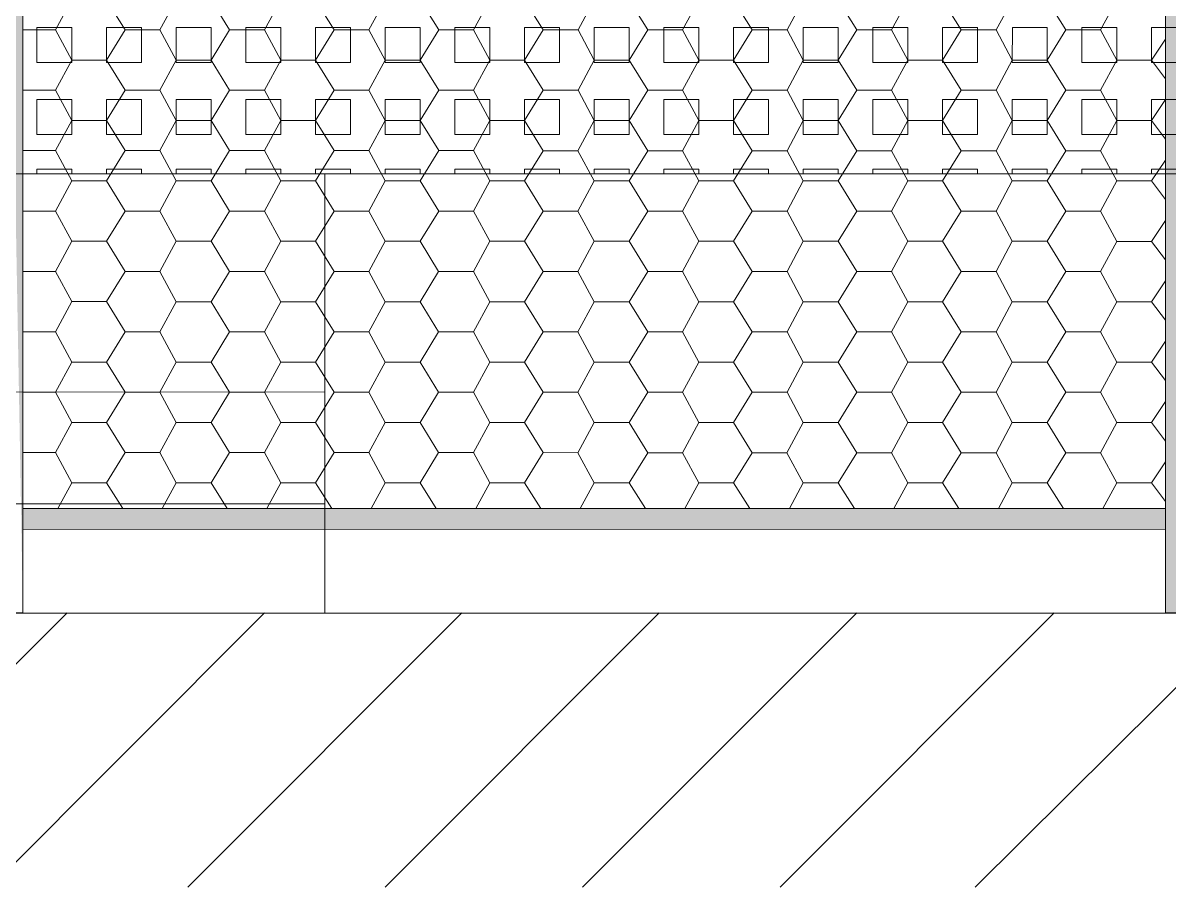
# Model space of a CAD drawing. Extents: x 3377 to 3790, y 1673 to 1846.
# Drawn here: x 3522.481 to 3524.569, y 1761.898 to 1763.472 of the extents above; entities that cross this region are included whole.
import ezdxf

# ---------------------------------------------------------------- set-up
doc = ezdxf.new("R2010")
doc.units = 0
doc.header["$LTSCALE"] = 2
for name, color, linetype, true_color in [('PDF7_0', 7, 'Continuous', 0xc6c6c6), ('PDF7_04-DETALHE', 7, 'Continuous', 0xc6c6c6), ('PDF7_13-CORTE', 7, 'Continuous', 0xe3e3e3)]:
    doc.layers.add(name, color=color, linetype=linetype, true_color=true_color)
doc.layers.add('PDF7_07-HACHURIADO', color=7, linetype='Continuous')

msp = doc.modelspace()

# ---------------------------------------------------------------- linework, layer by layer
at = {"layer": 'PDF7_0', "color": 7, "lineweight": 0}
for points in [[(3522.4431, 1764.4958), (3522.4812, 1764.4958), (3522.4811, 1762.3969), (3522.443, 1762.3969)], [(3522.4811, 1762.3969), (3522.4812, 1764.4958)], [(3524.5631, 1764.4956), (3524.6012, 1764.4956), (3524.601, 1762.3968), (3524.563, 1762.3968)], [(3524.563, 1762.5872), (3524.563, 1762.5491), (3522.4811, 1762.5493), (3522.4811, 1762.5874)]]:
    msp.add_lwpolyline(points, close=True, dxfattribs=at)
msp.add_lwpolyline([(3524.5631, 1764.4956), (3524.563, 1762.3968)], dxfattribs=at)
at = {"layer": 'PDF7_0', "lineweight": 0}
for points in [[(3522.5404, 1763.459), (3522.57, 1763.5141)], [(3522.6335, 1763.514), (3522.6673, 1763.459), (3522.7308, 1763.459), (3522.7604, 1763.514)], [(3522.8239, 1763.514), (3522.8577, 1763.459), (3522.9212, 1763.459), (3522.9508, 1763.514)], [(3523.0143, 1763.514), (3523.0482, 1763.459), (3523.1116, 1763.459), (3523.1413, 1763.514)], [(3523.2047, 1763.514), (3523.2386, 1763.459), (3523.302, 1763.459), (3523.3317, 1763.514)], [(3523.3951, 1763.514), (3523.429, 1763.459), (3523.4925, 1763.459), (3523.5221, 1763.514)], [(3523.5856, 1763.514), (3523.6194, 1763.459), (3523.6829, 1763.459), (3523.7125, 1763.514)], [(3523.776, 1763.514), (3523.8098, 1763.459), (3523.8733, 1763.459), (3523.9029, 1763.514)], [(3523.9664, 1763.514), (3524.0002, 1763.4589), (3524.0637, 1763.4589), (3524.0933, 1763.5139)], [(3524.1568, 1763.5139), (3524.1907, 1763.4589), (3524.2541, 1763.4589), (3524.2838, 1763.5139)], [(3524.3472, 1763.5139), (3524.3811, 1763.4589), (3524.4445, 1763.4589), (3524.4742, 1763.5139)], [(3522.4811, 1763.459), (3522.5404, 1763.459), (3522.57, 1763.404), (3522.6335, 1763.404), (3522.6673, 1763.459)], [(3522.7308, 1763.459), (3522.7604, 1763.404), (3522.8239, 1763.404), (3522.8577, 1763.459)], [(3522.9212, 1763.459), (3522.9508, 1763.404), (3523.0143, 1763.404), (3523.0482, 1763.459)], [(3523.1116, 1763.459), (3523.1412, 1763.404), (3523.2047, 1763.404), (3523.2386, 1763.459)], [(3523.302, 1763.459), (3523.3317, 1763.404), (3523.3951, 1763.404), (3523.429, 1763.459)], [(3523.4925, 1763.459), (3523.5221, 1763.404), (3523.5856, 1763.404), (3523.6194, 1763.459)], [(3523.6829, 1763.459), (3523.7125, 1763.404), (3523.776, 1763.404), (3523.8098, 1763.459)], [(3523.8733, 1763.459), (3523.9029, 1763.4039), (3523.9664, 1763.4039), (3524.0002, 1763.4589)], [(3524.0637, 1763.4589), (3524.0933, 1763.4039), (3524.1568, 1763.4039), (3524.1907, 1763.4589)], [(3524.2541, 1763.4589), (3524.2837, 1763.4039), (3524.3472, 1763.4039), (3524.3811, 1763.4589)], [(3524.4445, 1763.4589), (3524.4742, 1763.4039), (3524.5376, 1763.4039), (3524.563, 1763.37)], [(3524.5376, 1763.4039), (3524.563, 1763.442)], [(3522.5404, 1763.349), (3522.57, 1763.404)], [(3522.6335, 1763.404), (3522.6673, 1763.349), (3522.7308, 1763.349), (3522.7604, 1763.404)], [(3522.8239, 1763.404), (3522.8577, 1763.349), (3522.9212, 1763.349), (3522.9508, 1763.404)], [(3523.0143, 1763.404), (3523.0481, 1763.349), (3523.1116, 1763.349), (3523.1412, 1763.404)], [(3523.2047, 1763.404), (3523.2386, 1763.349), (3523.302, 1763.349), (3523.3317, 1763.404)], [(3523.3951, 1763.404), (3523.429, 1763.349), (3523.4925, 1763.349), (3523.5221, 1763.404)], [(3523.5856, 1763.404), (3523.6194, 1763.349), (3523.6829, 1763.3489), (3523.7125, 1763.404)], [(3523.776, 1763.404), (3523.8098, 1763.3489), (3523.8733, 1763.3489), (3523.9029, 1763.4039)], [(3523.9664, 1763.4039), (3524.0002, 1763.3489), (3524.0637, 1763.3489), (3524.0933, 1763.4039)], [(3524.1568, 1763.4039), (3524.1907, 1763.3489), (3524.2541, 1763.3489), (3524.2837, 1763.4039)], [(3524.3472, 1763.4039), (3524.3811, 1763.3489), (3524.4445, 1763.3489), (3524.4742, 1763.4039)], [(3522.4811, 1763.349), (3522.5404, 1763.349), (3522.57, 1763.294), (3522.6335, 1763.294), (3522.6673, 1763.349)], [(3522.7308, 1763.349), (3522.7604, 1763.294), (3522.8239, 1763.294), (3522.8577, 1763.349)], [(3522.9212, 1763.349), (3522.9508, 1763.294), (3523.0143, 1763.294), (3523.0481, 1763.349)], [(3523.1116, 1763.349), (3523.1412, 1763.294), (3523.2047, 1763.294), (3523.2386, 1763.349)], [(3523.302, 1763.349), (3523.3317, 1763.294), (3523.3951, 1763.294), (3523.429, 1763.349)], [(3523.4925, 1763.349), (3523.5221, 1763.2939), (3523.5855, 1763.2939), (3523.6194, 1763.349)], [(3523.6829, 1763.3489), (3523.7125, 1763.2939), (3523.776, 1763.2939), (3523.8098, 1763.3489)], [(3523.8733, 1763.3489), (3523.9029, 1763.2939), (3523.9664, 1763.2939), (3524.0002, 1763.3489)], [(3524.0637, 1763.3489), (3524.0933, 1763.2939), (3524.1568, 1763.2939), (3524.1907, 1763.3489)], [(3524.2541, 1763.3489), (3524.2837, 1763.2939), (3524.3472, 1763.2939), (3524.3811, 1763.3489)], [(3524.4445, 1763.3489), (3524.4742, 1763.2939), (3524.5376, 1763.2939), (3524.563, 1763.26)], [(3524.5376, 1763.2939), (3524.563, 1763.332)], [(3522.5404, 1763.239), (3522.57, 1763.294)], [(3522.6335, 1763.294), (3522.6673, 1763.239), (3522.7308, 1763.239), (3522.7604, 1763.294)], [(3522.8239, 1763.294), (3522.8577, 1763.239), (3522.9212, 1763.239), (3522.9508, 1763.294)], [(3523.0143, 1763.294), (3523.0481, 1763.239), (3523.1116, 1763.239), (3523.1412, 1763.294)], [(3523.2047, 1763.294), (3523.2386, 1763.239), (3523.302, 1763.239), (3523.3317, 1763.294)], [(3523.3951, 1763.294), (3523.429, 1763.2389), (3523.4924, 1763.2389), (3523.5221, 1763.2939)], [(3523.5855, 1763.2939), (3523.6194, 1763.2389), (3523.6829, 1763.2389), (3523.7125, 1763.2939)], [(3523.776, 1763.2939), (3523.8098, 1763.2389), (3523.8733, 1763.2389), (3523.9029, 1763.2939)], [(3523.9664, 1763.2939), (3524.0002, 1763.2389), (3524.0637, 1763.2389), (3524.0933, 1763.2939)], [(3524.1568, 1763.2939), (3524.1906, 1763.2389), (3524.2541, 1763.2389), (3524.2837, 1763.2939)], [(3524.3472, 1763.2939), (3524.3811, 1763.2389), (3524.4445, 1763.2389), (3524.4742, 1763.2939)], [(3522.4811, 1763.239), (3522.5404, 1763.239), (3522.57, 1763.184), (3522.6335, 1763.184), (3522.6673, 1763.239)], [(3522.7308, 1763.239), (3522.7604, 1763.184), (3522.8239, 1763.184), (3522.8577, 1763.239)], [(3522.9212, 1763.239), (3522.9508, 1763.184), (3523.0143, 1763.184), (3523.0481, 1763.239)], [(3523.1116, 1763.239), (3523.1412, 1763.184), (3523.2047, 1763.184), (3523.2386, 1763.239)], [(3523.302, 1763.239), (3523.3316, 1763.1839), (3523.3951, 1763.1839), (3523.429, 1763.2389)], [(3523.4924, 1763.2389), (3523.5221, 1763.1839), (3523.5855, 1763.1839), (3523.6194, 1763.2389)], [(3523.6829, 1763.2389), (3523.7125, 1763.1839), (3523.776, 1763.1839), (3523.8098, 1763.2389)], [(3523.8733, 1763.2389), (3523.9029, 1763.1839), (3523.9664, 1763.1839), (3524.0002, 1763.2389)], [(3524.0637, 1763.2389), (3524.0933, 1763.1839), (3524.1568, 1763.1839), (3524.1906, 1763.2389)], [(3524.2541, 1763.2389), (3524.2837, 1763.1839), (3524.3472, 1763.1839), (3524.3811, 1763.2389)], [(3524.4445, 1763.2389), (3524.4741, 1763.1839), (3524.5376, 1763.1839), (3524.563, 1763.15)], [(3524.5376, 1763.1839), (3524.563, 1763.2219)], [(3522.5404, 1763.129), (3522.57, 1763.184)], [(3522.6335, 1763.184), (3522.6673, 1763.129), (3522.7308, 1763.129), (3522.7604, 1763.184)], [(3522.8239, 1763.184), (3522.8577, 1763.129), (3522.9212, 1763.129), (3522.9508, 1763.184)], [(3523.0143, 1763.184), (3523.0481, 1763.129), (3523.1116, 1763.1289), (3523.1412, 1763.184)], [(3523.2047, 1763.184), (3523.2386, 1763.1289), (3523.302, 1763.1289), (3523.3316, 1763.1839)], [(3523.3951, 1763.1839), (3523.429, 1763.1289), (3523.4924, 1763.1289), (3523.5221, 1763.1839)], [(3523.5855, 1763.1839), (3523.6194, 1763.1289), (3523.6829, 1763.1289), (3523.7125, 1763.1839)], [(3523.776, 1763.1839), (3523.8098, 1763.1289), (3523.8733, 1763.1289), (3523.9029, 1763.1839)], [(3523.9664, 1763.1839), (3524.0002, 1763.1289), (3524.0637, 1763.1289), (3524.0933, 1763.1839)], [(3524.1568, 1763.1839), (3524.1906, 1763.1289), (3524.2541, 1763.1289), (3524.2837, 1763.1839)], [(3524.3472, 1763.1839), (3524.3811, 1763.1289), (3524.4445, 1763.1289), (3524.4741, 1763.1839)], [(3522.4811, 1763.129), (3522.5404, 1763.129), (3522.57, 1763.074), (3522.6334, 1763.074), (3522.6673, 1763.129)], [(3522.7308, 1763.129), (3522.7604, 1763.074), (3522.8239, 1763.074), (3522.8577, 1763.129)], [(3522.9212, 1763.129), (3522.9508, 1763.0739), (3523.0143, 1763.0739), (3523.0481, 1763.129)], [(3523.1116, 1763.1289), (3523.1412, 1763.0739), (3523.2047, 1763.0739), (3523.2386, 1763.1289)], [(3523.302, 1763.1289), (3523.3316, 1763.0739), (3523.3951, 1763.0739), (3523.429, 1763.1289)], [(3523.4924, 1763.1289), (3523.5221, 1763.0739), (3523.5855, 1763.0739), (3523.6194, 1763.1289)], [(3523.6829, 1763.1289), (3523.7125, 1763.0739), (3523.7759, 1763.0739), (3523.8098, 1763.1289)], [(3523.8733, 1763.1289), (3523.9029, 1763.0739), (3523.9664, 1763.0739), (3524.0002, 1763.1289)], [(3524.0637, 1763.1289), (3524.0933, 1763.0739), (3524.1568, 1763.0739), (3524.1906, 1763.1289)], [(3524.2541, 1763.1289), (3524.2837, 1763.0739), (3524.3472, 1763.0739), (3524.3811, 1763.1289)], [(3524.4445, 1763.1289), (3524.4741, 1763.0738), (3524.5376, 1763.0738), (3524.563, 1763.04)], [(3524.5376, 1763.0738), (3524.563, 1763.1119)], [(3522.5403, 1763.019), (3522.57, 1763.074)], [(3522.6334, 1763.074), (3522.6673, 1763.019), (3522.7308, 1763.019), (3522.7604, 1763.074)], [(3522.8239, 1763.074), (3522.8577, 1763.0189), (3522.9212, 1763.0189), (3522.9508, 1763.0739)], [(3523.0143, 1763.0739), (3523.0481, 1763.0189), (3523.1116, 1763.0189), (3523.1412, 1763.0739)], [(3523.2047, 1763.0739), (3523.2385, 1763.0189), (3523.302, 1763.0189), (3523.3316, 1763.0739)], [(3523.3951, 1763.0739), (3523.429, 1763.0189), (3523.4924, 1763.0189), (3523.5221, 1763.0739)], [(3523.5855, 1763.0739), (3523.6194, 1763.0189), (3523.6828, 1763.0189), (3523.7125, 1763.0739)], [(3523.7759, 1763.0739), (3523.8098, 1763.0189), (3523.8733, 1763.0189), (3523.9029, 1763.0739)], [(3523.9664, 1763.0739), (3524.0002, 1763.0189), (3524.0637, 1763.0189), (3524.0933, 1763.0739)], [(3524.1568, 1763.0739), (3524.1906, 1763.0189), (3524.2541, 1763.0189), (3524.2837, 1763.0739)], [(3524.3472, 1763.0739), (3524.381, 1763.0188), (3524.4445, 1763.0188), (3524.4741, 1763.0738)], [(3522.4811, 1763.019), (3522.5403, 1763.019), (3522.57, 1762.964), (3522.6334, 1762.964), (3522.6673, 1763.019)], [(3522.7308, 1763.019), (3522.7604, 1762.9639), (3522.8239, 1762.9639), (3522.8577, 1763.0189)], [(3522.9212, 1763.0189), (3522.9508, 1762.9639), (3523.0143, 1762.9639), (3523.0481, 1763.0189)], [(3523.1116, 1763.0189), (3523.1412, 1762.9639), (3523.2047, 1762.9639), (3523.2385, 1763.0189)], [(3523.302, 1763.0189), (3523.3316, 1762.9639), (3523.3951, 1762.9639), (3523.429, 1763.0189)], [(3523.4924, 1763.0189), (3523.522, 1762.9639), (3523.5855, 1762.9639), (3523.6194, 1763.0189)], [(3523.6828, 1763.0189), (3523.7125, 1762.9639), (3523.7759, 1762.9639), (3523.8098, 1763.0189)], [(3523.8733, 1763.0189), (3523.9029, 1762.9639), (3523.9664, 1762.9639), (3524.0002, 1763.0189)], [(3524.0637, 1763.0189), (3524.0933, 1762.9639), (3524.1568, 1762.9639), (3524.1906, 1763.0189)], [(3524.2541, 1763.0189), (3524.2837, 1762.9638), (3524.3472, 1762.9638), (3524.381, 1763.0188)], [(3524.4445, 1763.0188), (3524.4741, 1762.9638), (3524.5376, 1762.9638), (3524.563, 1762.93)], [(3524.5376, 1762.9638), (3524.563, 1763.0019)], [(3522.5403, 1762.9089), (3522.57, 1762.964)], [(3522.6334, 1762.964), (3522.6673, 1762.9089), (3522.7308, 1762.9089), (3522.7604, 1762.9639)], [(3522.8239, 1762.9639), (3522.8577, 1762.9089), (3522.9212, 1762.9089), (3522.9508, 1762.9639)], [(3523.0143, 1762.9639), (3523.0481, 1762.9089), (3523.1116, 1762.9089), (3523.1412, 1762.9639)], [(3523.2047, 1762.9639), (3523.2385, 1762.9089), (3523.302, 1762.9089), (3523.3316, 1762.9639)], [(3523.3951, 1762.9639), (3523.429, 1762.9089), (3523.4924, 1762.9089), (3523.522, 1762.9639)], [(3523.5855, 1762.9639), (3523.6194, 1762.9089), (3523.6828, 1762.9089), (3523.7125, 1762.9639)], [(3523.7759, 1762.9639), (3523.8098, 1762.9089), (3523.8733, 1762.9089), (3523.9029, 1762.9639)], [(3523.9664, 1762.9639), (3524.0002, 1762.9089), (3524.0637, 1762.9088), (3524.0933, 1762.9639)], [(3524.1568, 1762.9639), (3524.1906, 1762.9088), (3524.2541, 1762.9088), (3524.2837, 1762.9638)], [(3524.3472, 1762.9638), (3524.381, 1762.9088), (3524.4445, 1762.9088), (3524.4741, 1762.9638)], [(3522.4811, 1762.909), (3522.5403, 1762.9089), (3522.57, 1762.8539), (3522.6334, 1762.8539), (3522.6673, 1762.9089)], [(3522.7308, 1762.9089), (3522.7604, 1762.8539), (3522.8238, 1762.8539), (3522.8577, 1762.9089)], [(3522.9212, 1762.9089), (3522.9508, 1762.8539), (3523.0143, 1762.8539), (3523.0481, 1762.9089)], [(3523.1116, 1762.9089), (3523.1412, 1762.8539), (3523.2047, 1762.8539), (3523.2385, 1762.9089)], [(3523.302, 1762.9089), (3523.3316, 1762.8539), (3523.3951, 1762.8539), (3523.429, 1762.9089)], [(3523.4924, 1762.9089), (3523.522, 1762.8539), (3523.5855, 1762.8539), (3523.6194, 1762.9089)], [(3523.6828, 1762.9089), (3523.7125, 1762.8539), (3523.7759, 1762.8539), (3523.8098, 1762.9089)], [(3523.8733, 1762.9089), (3523.9029, 1762.8538), (3523.9663, 1762.8538), (3524.0002, 1762.9089)], [(3524.0637, 1762.9088), (3524.0933, 1762.8538), (3524.1568, 1762.8538), (3524.1906, 1762.9088)], [(3524.2541, 1762.9088), (3524.2837, 1762.8538), (3524.3472, 1762.8538), (3524.381, 1762.9088)], [(3524.4445, 1762.9088), (3524.4741, 1762.8538), (3524.5376, 1762.8538), (3524.563, 1762.82)], [(3524.5376, 1762.8538), (3524.563, 1762.8919)], [(3522.5403, 1762.7989), (3522.57, 1762.8539)], [(3522.6334, 1762.8539), (3522.6673, 1762.7989), (3522.7307, 1762.7989), (3522.7604, 1762.8539)], [(3522.8238, 1762.8539), (3522.8577, 1762.7989), (3522.9212, 1762.7989), (3522.9508, 1762.8539)], [(3523.0143, 1762.8539), (3523.0481, 1762.7989), (3523.1116, 1762.7989), (3523.1412, 1762.8539)], [(3523.2047, 1762.8539), (3523.2385, 1762.7989), (3523.302, 1762.7989), (3523.3316, 1762.8539)], [(3523.3951, 1762.8539), (3523.4289, 1762.7989), (3523.4924, 1762.7989), (3523.522, 1762.8539)], [(3523.5855, 1762.8539), (3523.6194, 1762.7989), (3523.6828, 1762.7989), (3523.7125, 1762.8539)], [(3523.7759, 1762.8539), (3523.8098, 1762.7988), (3523.8733, 1762.7988), (3523.9029, 1762.8538)], [(3523.9663, 1762.8538), (3524.0002, 1762.7988), (3524.0637, 1762.7988), (3524.0933, 1762.8538)], [(3524.1568, 1762.8538), (3524.1906, 1762.7988), (3524.2541, 1762.7988), (3524.2837, 1762.8538)], [(3524.3472, 1762.8538), (3524.381, 1762.7988), (3524.4445, 1762.7988), (3524.4741, 1762.8538)], [(3522.4811, 1762.7989), (3522.5403, 1762.7989), (3522.5699, 1762.7439), (3522.6334, 1762.7439), (3522.6673, 1762.7989)], [(3522.7307, 1762.7989), (3522.7604, 1762.7439), (3522.8238, 1762.7439), (3522.8577, 1762.7989)], [(3522.9212, 1762.7989), (3522.9508, 1762.7439), (3523.0143, 1762.7439), (3523.0481, 1762.7989)], [(3523.1116, 1762.7989), (3523.1412, 1762.7439), (3523.2047, 1762.7439), (3523.2385, 1762.7989)], [(3523.302, 1762.7989), (3523.3316, 1762.7439), (3523.3951, 1762.7439), (3523.4289, 1762.7989)], [(3523.4924, 1762.7989), (3523.522, 1762.7439), (3523.5855, 1762.7439), (3523.6194, 1762.7989)], [(3523.6828, 1762.7989), (3523.7125, 1762.7438), (3523.7759, 1762.7438), (3523.8098, 1762.7988)], [(3523.8733, 1762.7988), (3523.9029, 1762.7438), (3523.9663, 1762.7438), (3524.0002, 1762.7988)], [(3524.0637, 1762.7988), (3524.0933, 1762.7438), (3524.1568, 1762.7438), (3524.1906, 1762.7988)], [(3524.2541, 1762.7988), (3524.2837, 1762.7438), (3524.3472, 1762.7438), (3524.381, 1762.7988)], [(3524.4445, 1762.7988), (3524.4741, 1762.7438), (3524.5376, 1762.7438), (3524.563, 1762.7099)], [(3524.5376, 1762.7438), (3524.563, 1762.7819)], [(3522.5403, 1762.6889), (3522.5699, 1762.7439)], [(3522.6334, 1762.7439), (3522.6673, 1762.6889), (3522.7307, 1762.6889), (3522.7604, 1762.7439)], [(3522.8238, 1762.7439), (3522.8577, 1762.6889), (3522.9212, 1762.6889), (3522.9508, 1762.7439)], [(3523.0143, 1762.7439), (3523.0481, 1762.6889), (3523.1116, 1762.6889), (3523.1412, 1762.7439)], [(3523.2047, 1762.7439), (3523.2385, 1762.6889), (3523.302, 1762.6889), (3523.3316, 1762.7439)], [(3523.3951, 1762.7439), (3523.4289, 1762.6889), (3523.4924, 1762.6888), (3523.522, 1762.7439)], [(3523.5855, 1762.7439), (3523.6194, 1762.6888), (3523.6828, 1762.6888), (3523.7125, 1762.7438)], [(3523.7759, 1762.7438), (3523.8098, 1762.6888), (3523.8732, 1762.6888), (3523.9029, 1762.7438)], [(3523.9663, 1762.7438), (3524.0002, 1762.6888), (3524.0637, 1762.6888), (3524.0933, 1762.7438)], [(3524.1568, 1762.7438), (3524.1906, 1762.6888), (3524.2541, 1762.6888), (3524.2837, 1762.7438)], [(3524.3472, 1762.7438), (3524.381, 1762.6888), (3524.4445, 1762.6888), (3524.4741, 1762.7438)], [(3522.4811, 1762.6889), (3522.5403, 1762.6889), (3522.5699, 1762.6339), (3522.6334, 1762.6339), (3522.663, 1762.5873)], [(3522.6334, 1762.6339), (3522.6673, 1762.6889)], [(3522.7307, 1762.6889), (3522.7604, 1762.6339), (3522.8238, 1762.6339), (3522.8534, 1762.5873)], [(3522.8238, 1762.6339), (3522.8577, 1762.6889)], [(3522.9212, 1762.6889), (3522.9508, 1762.6339), (3523.0142, 1762.6339), (3523.0439, 1762.5873)], [(3523.0142, 1762.6339), (3523.0481, 1762.6889)], [(3523.1116, 1762.6889), (3523.1412, 1762.6339), (3523.2047, 1762.6339), (3523.2343, 1762.5873)], [(3523.2047, 1762.6339), (3523.2385, 1762.6889)], [(3523.302, 1762.6889), (3523.3316, 1762.6338), (3523.3951, 1762.6338), (3523.4247, 1762.5873)], [(3523.3951, 1762.6338), (3523.4289, 1762.6889)], [(3523.4924, 1762.6888), (3523.522, 1762.6338), (3523.5855, 1762.6338), (3523.6151, 1762.5873)], [(3523.5855, 1762.6338), (3523.6194, 1762.6888)], [(3523.6828, 1762.6888), (3523.7124, 1762.6338), (3523.7759, 1762.6338), (3523.8055, 1762.5873)], [(3523.7759, 1762.6338), (3523.8098, 1762.6888)], [(3523.8732, 1762.6888), (3523.9029, 1762.6338), (3523.9663, 1762.6338), (3523.996, 1762.5873)], [(3523.9663, 1762.6338), (3524.0002, 1762.6888)], [(3524.0637, 1762.6888), (3524.0933, 1762.6338), (3524.1568, 1762.6338), (3524.1864, 1762.5872)], [(3524.1568, 1762.6338), (3524.1906, 1762.6888)], [(3524.2541, 1762.6888), (3524.2837, 1762.6338), (3524.3472, 1762.6338), (3524.3768, 1762.5872)], [(3524.3472, 1762.6338), (3524.381, 1762.6888)], [(3524.4445, 1762.6888), (3524.4741, 1762.6338), (3524.5376, 1762.6338), (3524.563, 1762.5999)], [(3524.5376, 1762.6338), (3524.563, 1762.6719)], [(3522.5446, 1762.5874), (3522.5699, 1762.6339)], [(3522.735, 1762.5873), (3522.7604, 1762.6339)], [(3522.9254, 1762.5873), (3522.9508, 1762.6339)], [(3523.1158, 1762.5873), (3523.1412, 1762.6339)], [(3523.3062, 1762.5873), (3523.3316, 1762.6338)], [(3523.4966, 1762.5873), (3523.522, 1762.6338)], [(3523.6871, 1762.5873), (3523.7124, 1762.6338)], [(3523.8775, 1762.5873), (3523.9029, 1762.6338)], [(3524.0679, 1762.5873), (3524.0933, 1762.6338)], [(3524.2583, 1762.5872), (3524.2837, 1762.6338)], [(3524.4487, 1762.5872), (3524.4741, 1762.6338)]]:
    msp.add_lwpolyline(points, dxfattribs=at)
at = {"layer": 'PDF7_0', "color": 9, "true_color": 0xc1c1c1, "transparency": 33554559}
for points in [[(3522.4812, 1764.4958), (3522.4431, 1764.4958), (3522.4811, 1762.3969)], [(3524.5631, 1764.4956), (3524.601, 1762.3968), (3524.563, 1762.3968)], [(3524.6012, 1764.4956), (3524.5631, 1764.4956), (3524.601, 1762.3968)], [(3524.563, 1762.5872), (3522.4811, 1762.5874), (3524.563, 1762.5491)], [(3522.4811, 1762.5874), (3524.563, 1762.5491), (3522.4811, 1762.5493)]]:
    msp.add_solid(points, dxfattribs=at)
at = {"layer": 'PDF7_04-DETALHE', "lineweight": 0}
for points in [[(3522.57, 1763.4633), (3522.57, 1763.3998), (3522.5065, 1763.3998), (3522.5065, 1763.4633)], [(3522.6969, 1763.4633), (3522.6969, 1763.3998), (3522.6335, 1763.3998), (3522.6335, 1763.4633)], [(3522.8239, 1763.4633), (3522.8239, 1763.3998), (3522.7604, 1763.3998), (3522.7604, 1763.4633)], [(3522.9508, 1763.4632), (3522.9508, 1763.3998), (3522.8874, 1763.3998), (3522.8874, 1763.4633)], [(3523.0778, 1763.4632), (3523.0778, 1763.3998), (3523.0143, 1763.3998), (3523.0143, 1763.4632)], [(3523.2047, 1763.4632), (3523.2047, 1763.3998), (3523.1412, 1763.3998), (3523.1412, 1763.4632)], [(3523.3317, 1763.4632), (3523.3317, 1763.3997), (3523.2682, 1763.3998), (3523.2682, 1763.4632)], [(3523.4586, 1763.4632), (3523.4586, 1763.3997), (3523.3951, 1763.3997), (3523.3951, 1763.4632)], [(3523.5856, 1763.4632), (3523.5856, 1763.3997), (3523.5221, 1763.3997), (3523.5221, 1763.4632)], [(3523.7125, 1763.4632), (3523.7125, 1763.3997), (3523.649, 1763.3997), (3523.649, 1763.4632)], [(3523.8394, 1763.4632), (3523.8394, 1763.3997), (3523.776, 1763.3997), (3523.776, 1763.4632)], [(3523.9664, 1763.4632), (3523.9664, 1763.3997), (3523.9029, 1763.3997), (3523.9029, 1763.4632)], [(3524.0933, 1763.4632), (3524.0933, 1763.3997), (3524.0299, 1763.3997), (3524.0299, 1763.4632)], [(3524.2203, 1763.4632), (3524.2203, 1763.3997), (3524.1568, 1763.3997), (3524.1568, 1763.4632)], [(3524.3472, 1763.4632), (3524.3472, 1763.3997), (3524.2837, 1763.3997), (3524.2838, 1763.4632)], [(3524.4742, 1763.4631), (3524.4742, 1763.3997), (3524.4107, 1763.3997), (3524.4107, 1763.4631)], [(3524.6011, 1763.4631), (3524.6011, 1763.3997), (3524.5376, 1763.3997), (3524.5376, 1763.4631)], [(3522.57, 1763.3321), (3522.57, 1763.2686), (3522.5065, 1763.2686), (3522.5065, 1763.3321)], [(3522.6969, 1763.3321), (3522.6969, 1763.2686), (3522.6335, 1763.2686), (3522.6335, 1763.3321)], [(3522.8239, 1763.3321), (3522.8239, 1763.2686), (3522.7604, 1763.2686), (3522.7604, 1763.3321)], [(3522.9508, 1763.3321), (3522.9508, 1763.2686), (3522.8873, 1763.2686), (3522.8874, 1763.3321)], [(3523.0778, 1763.3321), (3523.0778, 1763.2686), (3523.0143, 1763.2686), (3523.0143, 1763.3321)], [(3523.2047, 1763.3321), (3523.2047, 1763.2686), (3523.1412, 1763.2686), (3523.1412, 1763.3321)], [(3523.3317, 1763.332), (3523.3317, 1763.2686), (3523.2682, 1763.2686), (3523.2682, 1763.332)], [(3523.4586, 1763.332), (3523.4586, 1763.2686), (3523.3951, 1763.2686), (3523.3951, 1763.332)], [(3523.5855, 1763.332), (3523.5855, 1763.2686), (3523.5221, 1763.2686), (3523.5221, 1763.332)], [(3523.7125, 1763.332), (3523.7125, 1763.2685), (3523.649, 1763.2686), (3523.649, 1763.332)], [(3523.8394, 1763.332), (3523.8394, 1763.2685), (3523.776, 1763.2685), (3523.776, 1763.332)], [(3523.9664, 1763.332), (3523.9664, 1763.2685), (3523.9029, 1763.2685), (3523.9029, 1763.332)], [(3524.0933, 1763.332), (3524.0933, 1763.2685), (3524.0298, 1763.2685), (3524.0299, 1763.332)], [(3524.2203, 1763.332), (3524.2203, 1763.2685), (3524.1568, 1763.2685), (3524.1568, 1763.332)], [(3524.3472, 1763.332), (3524.3472, 1763.2685), (3524.2837, 1763.2685), (3524.2837, 1763.332)], [(3524.4742, 1763.332), (3524.4742, 1763.2685), (3524.4107, 1763.2685), (3524.4107, 1763.332)], [(3524.6011, 1763.332), (3524.6011, 1763.2685), (3524.5376, 1763.2685), (3524.5376, 1763.332)]]:
    msp.add_lwpolyline(points, close=True, dxfattribs=at)
for points in [[(3522.5065, 1763.1967), (3522.5065, 1763.2052), (3522.57, 1763.2052), (3522.57, 1763.1967)], [(3522.6335, 1763.1967), (3522.6335, 1763.2051), (3522.6969, 1763.2051), (3522.6969, 1763.1967)], [(3522.7604, 1763.1967), (3522.7604, 1763.2051), (3522.8239, 1763.2051), (3522.8239, 1763.1967)], [(3522.8873, 1763.1967), (3522.8873, 1763.2051), (3522.9508, 1763.2051), (3522.9508, 1763.1967)], [(3523.0143, 1763.1967), (3523.0143, 1763.2051), (3523.0778, 1763.2051), (3523.0778, 1763.1967)], [(3523.1412, 1763.1967), (3523.1412, 1763.2051), (3523.2047, 1763.2051), (3523.2047, 1763.1966)], [(3523.2682, 1763.1966), (3523.2682, 1763.2051), (3523.3316, 1763.2051), (3523.3316, 1763.1966)], [(3523.3951, 1763.1966), (3523.3951, 1763.2051), (3523.4586, 1763.2051), (3523.4586, 1763.1966)], [(3523.5221, 1763.1966), (3523.5221, 1763.2051), (3523.5855, 1763.2051), (3523.5855, 1763.1966)], [(3523.649, 1763.1966), (3523.649, 1763.2051), (3523.7125, 1763.2051), (3523.7125, 1763.1966)], [(3523.776, 1763.1966), (3523.776, 1763.2051), (3523.8394, 1763.2051), (3523.8394, 1763.1966)], [(3523.9029, 1763.1966), (3523.9029, 1763.2051), (3523.9664, 1763.2051), (3523.9664, 1763.1966)], [(3524.0298, 1763.1966), (3524.0298, 1763.2051), (3524.0933, 1763.205), (3524.0933, 1763.1966)], [(3524.1568, 1763.1966), (3524.1568, 1763.205), (3524.2203, 1763.205), (3524.2203, 1763.1966)], [(3524.2837, 1763.1966), (3524.2837, 1763.205), (3524.3472, 1763.205), (3524.3472, 1763.1966)], [(3524.4107, 1763.1966), (3524.4107, 1763.205), (3524.4741, 1763.205), (3524.4741, 1763.1966)], [(3524.5376, 1763.1966), (3524.5376, 1763.205), (3524.6011, 1763.205), (3524.6011, 1763.1966)], [(3525.3543, 1763.1965), (3519.8068, 1763.1969), (3523.0312, 1763.1967), (3523.0312, 1762.3969)], [(3513.9843, 1762.7995), (3523.0312, 1762.7989)], [(3521.8421, 1762.397), (3521.8421, 1762.5959), (3523.0312, 1762.5958)]]:
    msp.add_lwpolyline(points, dxfattribs=at)
at = {"layer": 'PDF7_07-HACHURIADO', "lineweight": 0}
for points in [[(3522.0621, 1761.8977), (3522.5615, 1762.3969)], [(3522.4218, 1761.8976), (3522.9211, 1762.3969)], [(3522.7815, 1761.8976), (3523.2808, 1762.3969)], [(3523.1411, 1761.8976), (3523.6405, 1762.3969)], [(3523.5008, 1761.8976), (3524.0002, 1762.3968)], [(3523.8605, 1761.8975), (3524.3598, 1762.3968)], [(3524.2159, 1761.8975), (3524.7195, 1762.3968)]]:
    msp.add_lwpolyline(points, dxfattribs=at)
at = {"layer": 'PDF7_13-CORTE', "color": 7, "lineweight": 0}
msp.add_lwpolyline([(3513.9844, 1764.8983), (3513.9842, 1762.3975), (3544.8685, 1762.3948)], dxfattribs=at)

doc.saveas('drawing.dxf')
